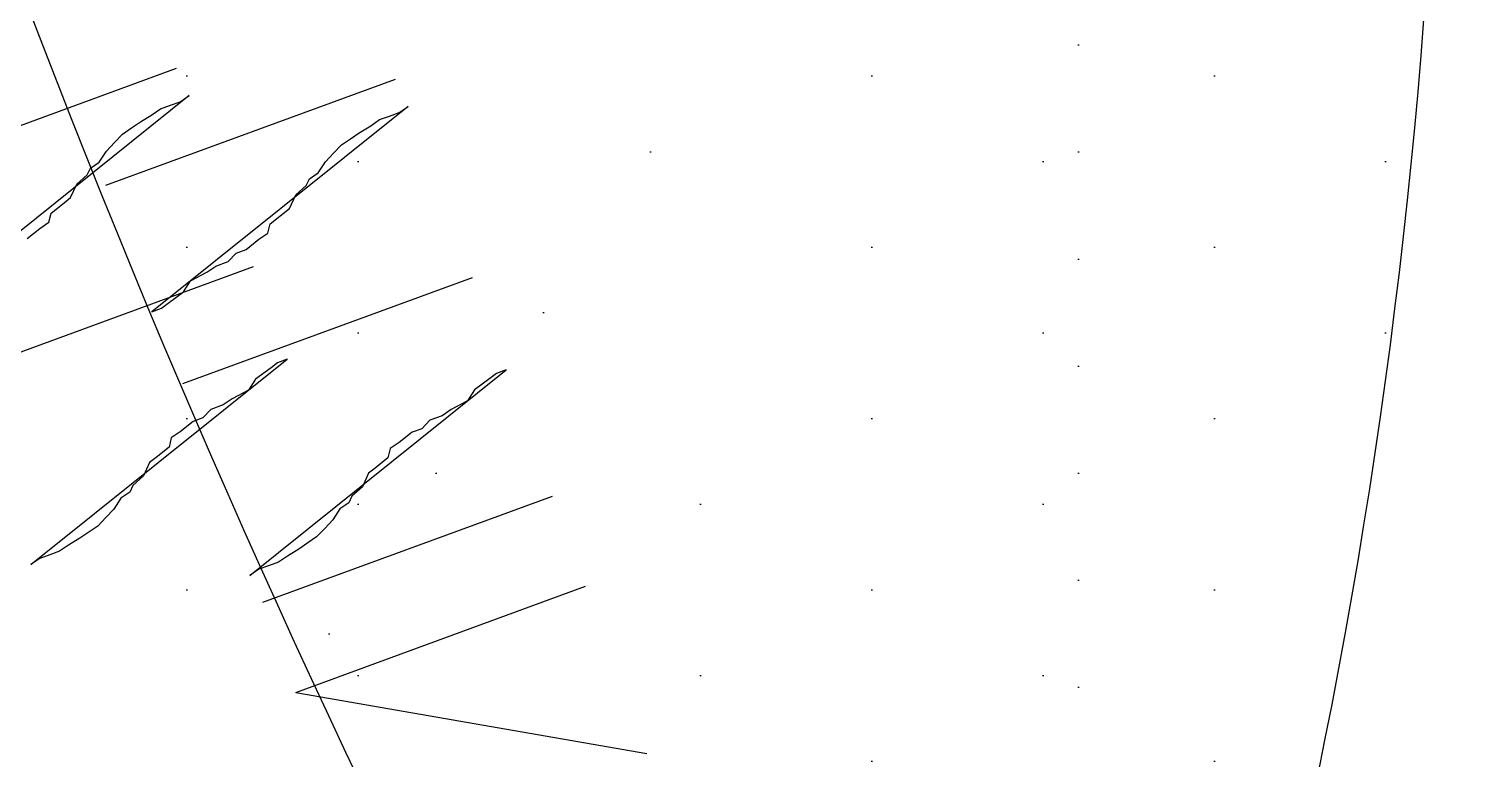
# Model space of a CAD drawing. Extents: x 3694 to 117786, y 20013 to 108631.
# Drawn here: x 25890.2 to 25984.8, y 31733.9 to 31781.5 of the extents above; entities that cross this region are included whole.
import ezdxf

# ---------------------------------------------------------------- set-up
doc = ezdxf.new("R2010")
doc.units = 0
doc.header["$LTSCALE"] = 1000
doc.header["$MEASUREMENT"] = 0
doc.layers.add('家具', color=253, linetype='Continuous')

msp = doc.modelspace()

# ---------------------------------------------------------------- hatches: boundary and pattern name
at = {"layer": '家具'}
h = msp.add_hatch(dxfattribs=at)
h.set_pattern_fill('DOTS', color=8, scale=335.28, angle=-90, style=0)
h.set_pattern_definition([(270, (-1566.307, 12540.708), (-20.955, -10.4775), [0, -20.955])])
edge = h.paths.add_edge_path()
edge.add_spline(control_points=[(25662.777, 31423.875), (25660.953, 31432.931), (25659.17, 31441.962), (25653.734, 31470.369), (25650.301, 31489.66), (25644.358, 31528.062), (25641.902, 31547.102), (25637.306, 31591.673), (25635.43, 31617.278), (25630.671, 31694.982), (25628.646, 31748.087), (25621.734, 31828.789), (25618.792, 31855.841), (25612.716, 31896.461), (25610.413, 31910.007), (25605.131, 31937.078), (25602.127, 31950.665), (25594.767, 31980.141), (25590.333, 31995.866), (25582.625, 32021.996), (25579.416, 32032.546), (25576.24, 32042.985)], knot_values=[0.007594, 0.007594, 0.007594, 0.007594, 1.009332, 1.009332, 3.166904, 3.166904, 5.324476, 5.324476, 8.146714, 8.146714, 13.786985, 13.786985, 16.607121, 16.607121, 18.017189, 18.017189, 19.427256, 19.427256, 21.1184, 21.1184, 22.28816, 22.28816, 22.28816, 22.28816], degree=3, periodic=0)
edge.add_ellipse((27492.811, 32604.789), major_axis=(-1412.244, 1412.244), ratio=1, start_angle=48.557148, end_angle=61.337437, ccw=False)
edge.add_ellipse((27492.811, 32356.958), major_axis=(-1412.244, 1412.244), ratio=1, start_angle=28.662563, end_angle=41.442852, ccw=False)
edge.add_spline(control_points=[(25576.24, 32918.763), (25579.416, 32929.201), (25582.625, 32939.752), (25590.333, 32965.882), (25594.767, 32981.607), (25602.127, 33011.082), (25605.131, 33024.669), (25610.413, 33051.74), (25612.716, 33065.287), (25618.792, 33105.906), (25621.734, 33132.958), (25626.823, 33192.378), (25628.665, 33224.642), (25630.386, 33256.515)], knot_values=[0.007594, 0.007594, 0.007594, 0.007594, 1.177354, 1.177354, 2.868498, 2.868498, 4.278566, 4.278566, 5.688634, 5.688634, 8.508769, 8.508769, 11.917873, 11.917873, 11.917873, 11.917873], degree=3, periodic=0)
edge.add_ellipse((25636.152, 33278.944), major_axis=(16.375, 16.375), ratio=1, start_angle=210.58246, end_angle=224.19648)
edge.add_ellipse((25771.723, 33642.901), major_axis=(-290.107, 290.107), ratio=1, start_angle=115.65651, end_angle=125.45708)
edge.add_ellipse((24991.425, 33119.497), major_axis=(-510.616, 510.616), ratio=1, start_angle=213.721551, end_angle=234.469816, ccw=False)
edge.add_ellipse((21224.429, 32647.692), major_axis=(-3173.046, 3173.046), ratio=1, start_angle=218.357975, end_angle=229.22468, ccw=False)
edge.add_ellipse((24683.472, 31745.345), major_axis=(-756.088, 756.088), ratio=1, start_angle=220.522212, end_angle=246.006973, ccw=False)
edge.add_ellipse((25763.129, 31635.847), major_axis=(-20.775, 20.775), ratio=1, start_angle=-17.31395, end_angle=60.65031)
edge.add_ellipse((26021.409, 31879.249), major_axis=(269.526, 269.526), ratio=1, start_angle=176.25132, end_angle=213.93034)
edge.add_ellipse((26296.874, 31659.291), major_axis=(-269.545, 269.545), ratio=1, start_angle=68.84747, end_angle=70.56357)
edge.add_ellipse((26012.173, 29992.039), major_axis=(1063.437, 1063.437), ratio=1, start_angle=47.255077, end_angle=54.694715)
edge.add_ellipse((25808.486, 31263.72), major_axis=(153.102, 153.102), ratio=1, start_angle=58.23516, end_angle=87.29579)
edge = h.paths.add_edge_path()
edge.add_ellipse((25722.494, 31307.444), major_axis=(-59.621, 59.621), ratio=1, start_angle=82.28214, end_angle=111.86653, ccw=False)
edge.add_ellipse((25771.286, 31335.437), major_axis=(99.196, 99.196), ratio=1, start_angle=154.31922, end_angle=169.30677, ccw=False)
edge.add_ellipse((25896.084, 32846.249), major_axis=(1116.039, 1116.039), ratio=1, start_angle=215.621951, end_angle=236.675883)
edge.add_spline(control_points=[(26215.496, 31300.59), (26215.694, 31298.404), (26216.548, 31288.817), (26217.136, 31278.805), (26217.991, 31269.406)], knot_values=[0, 0, 0, 0, 0.241803, 1.05283, 1.05283, 1.05283, 1.05283], degree=3, periodic=0)
edge.add_ellipse((26255.903, 31272.706), major_axis=(-26.909, 26.909), ratio=1, start_angle=49.72716, end_angle=121.22323)
edge.add_ellipse((25925.72, 35279.249), major_axis=(2868.191, 2868.191), ratio=1, start_angle=221.659547, end_angle=229.540688, ccw=False)
edge = h.paths.add_edge_path()
edge.add_ellipse((25722.494, 33654.304), major_axis=(59.621, 59.621), ratio=1, start_angle=68.13347, end_angle=97.71786, ccw=False)
edge.add_ellipse((25925.72, 29682.499), major_axis=(-2868.191, 2868.191), ratio=1, start_angle=310.455896, end_angle=318.340453, ccw=False)
edge.add_ellipse((26256.079, 33689.006), major_axis=(-26.909, 26.909), ratio=1, start_angle=-31.32365, end_angle=40.01653)
edge.add_spline(control_points=[(26218.167, 33692.312), (26217.831, 33688.615), (26217.556, 33685.18), (26217.31, 33681.917)], knot_values=[0, 0, 0, 0, 0.318986, 0.318986, 0.318986, 0.318986], degree=3, periodic=0)
edge.add_ellipse((25787.822, 30136.051), major_axis=(-2525.632, 2525.632), ratio=1, start_angle=-51.906227, end_angle=-42.875408)
edge = h.paths.add_edge_path()
edge.add_ellipse((25936.381, 33218.451), major_axis=(221.162, 221.162), ratio=1, start_angle=249.06802, end_angle=320.144, ccw=False)
edge.add_ellipse((25845.658, 32959.009), major_axis=(-155.448, 155.448), ratio=1, start_angle=155.11893, end_angle=218.17184, ccw=False)
edge.add_ellipse((26469.11, 32583.909), major_axis=(405.324, 405.324), ratio=1, start_angle=117.886425, end_angle=164.473767)
edge.add_ellipse((25759.097, 32002.767), major_axis=(258.823, 258.823), ratio=1, start_angle=319.49374, end_angle=369.80173, ccw=False)
edge.add_ellipse((26033.543, 31769.302), major_axis=(196.089, 196.089), ratio=1, start_angle=323.30763, end_angle=385.96152, ccw=False)
edge.add_ellipse((25947.612, 31313.071), major_axis=(433.678, 433.678), ratio=1, start_angle=340.121822, end_angle=369.018877, ccw=False)
edge.add_ellipse((10815.442, 32429.689), major_axis=(-11109.226, 11109.226), ratio=1, start_angle=221.285609, end_angle=221.8758327, ccw=False)
edge.add_spline(control_points=[(26493.258, 31411.896), (26486.23, 31411.454), (26479.085, 31411.354), (26471.579, 31411.634)], knot_values=[2.29351, 2.29351, 2.29351, 2.29351, 2.979733, 2.979733, 2.979733, 2.979733], degree=3, periodic=0)
edge.add_spline(control_points=[(26471.579, 31411.634), (26467.36, 31411.792), (26456.005, 31412.52), (26440.029, 31414.579), (26443.69, 31428.325), (26439.951, 31432.101), (26437.174, 31433.679)], knot_values=[2.979733, 2.979733, 2.979733, 2.979733, 3.365456, 3.990522, 4.278466, 4.605763, 4.605763, 4.605763, 4.605763], degree=3, periodic=0)
edge.add_spline(control_points=[(26437.174, 31433.679), (26434.388, 31435.261), (26430.808, 31436.41), (26427.229, 31437.558)], knot_values=[4.605763, 4.605763, 4.605763, 4.605763, 4.934211, 4.934211, 4.934211, 4.934211], degree=3, periodic=0)
edge.add_ellipse((26012.173, 29992.039), major_axis=(-1063.437, 1063.437), ratio=1, start_angle=-61.020506, end_angle=-52.795633)
edge.add_ellipse((26083.494, 31751.848), major_axis=(-212.583, 212.583), ratio=1, start_angle=161.18693, end_angle=194.36645)
edge.add_ellipse((26083.397, 31433.228), major_axis=(217.18, 217.18), ratio=1, start_angle=347.58973, end_angle=388.97478)
edge.add_ellipse((25731.362, 31559.842), major_axis=(331.087, 331.087), ratio=1, start_angle=336.10373, end_angle=362.15361)
edge.add_ellipse((26298.481, 31544.487), major_axis=(-308.614, 308.614), ratio=1, start_angle=-10.26045, end_angle=-2.05338)
edge.add_spline(control_points=[(26001.123, 31863.961), (25992.171, 31856.912), (25969.728, 31839.24), (25979.505, 31902.483), (25956.491, 31937.537), (25929.265, 31997.138), (25961.862, 32062.768), (25942.62, 32144.534), (25926.684, 32231.365), (25867.001, 32267.501), (25858.378, 32323.045), (25825.52, 32311.225), (25824.034, 32328.39), (25823.354, 32337.327)], knot_values=[28.726228, 28.726228, 28.726228, 28.726228, 29.65137, 31.045535, 32.970907, 34.80046, 37.537981, 40.132447, 43.737998, 46.299248, 47.538816, 48.20545, 48.984057, 48.984057, 48.984057, 48.984057], degree=3, periodic=0)
edge.add_ellipse((32110.242, 32499.066), major_axis=(-4446.972, 4446.972), ratio=1, start_angle=42.8462664, end_angle=46.4736959, ccw=False)
edge.add_spline(control_points=[(25825.716, 32735.411), (25827.118, 32749.297), (25830.295, 32773.805), (25873.863, 32804.819), (25894.591, 32873.398), (25930.041, 32937.043), (25918.779, 33008.53), (25955.538, 33031.184), (25987.898, 33118.038), (25988.469, 33096.799)], knot_values=[0, 0, 0, 0, 1.426784, 2.507846, 5.446644, 8.794162, 10.36551, 12.195062, 14.476347, 14.476347, 14.476347, 14.476347], degree=3, periodic=0)
edge.add_ellipse((25595.369, 33351.181), major_axis=(-331.087, 331.087), ratio=1, start_angle=192.09233, end_angle=216.81003)
edge.add_ellipse((25910.204, 33553.267), major_axis=(217.18, 217.18), ratio=1, start_angle=253.93898, end_angle=295.32403)
edge.add_ellipse((25981.505, 33242.728), major_axis=(-212.583, 212.583), ratio=1, start_angle=268.54731, end_angle=274.8553)
edge.add_ellipse((26015.71, 34854.622), major_axis=(-983.775, 983.775), ratio=1, start_angle=141.588156, end_angle=151.911973)
edge.add_spline(control_points=[(26420.433, 33523.522), (26425.943, 33525.33), (26431.453, 33527.138), (26434.042, 33530.521)], knot_values=[4.42753, 4.42753, 4.42753, 4.42753, 4.934211, 4.934211, 4.934211, 4.934211], degree=3, periodic=0)
edge.add_ellipse((25941.613, 33650.242), major_axis=(-358.343, 358.343), ratio=1, start_angle=172.18363, end_angle=211.33518, ccw=False)
h = msp.add_hatch(dxfattribs=at)
h.set_pattern_fill('DOTS', color=8, scale=178.816, angle=-90, style=0)
h.set_pattern_definition([(90, (9862.895, 42244.804), (-11.176, 5.588), [0, -11.176])])
edge = h.paths.add_edge_path(flags=17)
edge.add_ellipse((25770.758, 31940.747), major_axis=(23.26, 23.26), ratio=1, start_angle=292.77437, end_angle=342.57063, ccw=False)
edge.add_ellipse((25877.721, 31891.933), major_axis=(-59.905, 59.905), ratio=1, start_angle=-24.16555, end_angle=19.57519, ccw=False)
edge.add_ellipse((25835.654, 31926.067), major_axis=(32.95, 32.95), ratio=1, start_angle=30.15886, end_angle=95.07845)
edge = h.paths.add_edge_path(flags=17)
edge.add_ellipse((26526.175, 32025.563), major_axis=(481.375, 481.375), ratio=1, start_angle=138.853074, end_angle=139.587726)
edge.add_ellipse((25901.269, 31959.734), major_axis=(38.8, 38.8), ratio=1, start_angle=51.53939, end_angle=123.03374, ccw=False)
edge.add_ellipse((25893.156, 32035.561), major_axis=(15.128, 15.128), ratio=1, start_angle=92.9898, end_angle=229.99778, ccw=False)
edge.add_ellipse((25937.708, 31982.137), major_axis=(-64.198, 64.198), ratio=1, start_angle=-3.25647, end_angle=46.46506)
edge = h.paths.add_edge_path()
edge.add_ellipse((26109.749, 31957.636), major_axis=(-242.037, 242.037), ratio=1, start_angle=51.85022, end_angle=101.46058)
edge.add_spline(control_points=[(25920.629, 31672.333), (25928.571, 31665.752), (25938.677, 31657.376), (25947.264, 31663.005), (25948.987, 31664.594)], knot_values=[0, 0, 0, 0, 1.422385, 1.810205, 1.810205, 1.810205, 1.810205], degree=3, periodic=0)
edge.add_ellipse((26526.175, 32025.563), major_axis=(481.375, 481.375), ratio=1, start_angle=162.428635, end_angle=167.021492, ccw=False)
edge.add_ellipse((26083.138, 31971.614), major_axis=(216.102, 216.102), ratio=1, start_angle=142.0668, end_angle=193.16545, ccw=False)
edge.add_ellipse((26237.106, 32036.468), major_axis=(-331.349, 331.349), ratio=1, start_angle=14.74345, end_angle=57.62897, ccw=False)
edge.add_ellipse((26826.756, 32177.301), major_axis=(706.377, 706.377), ratio=1, start_angle=126.922376, end_angle=129.52687, ccw=False)
edge.add_spline(control_points=[(25837.699, 32317.671), (25833.979, 32317.836), (25822.702, 32315.676), (25819.811, 32303.983), (25817.86, 32296.089)], knot_values=[0, 0, 0, 0, 0.581976, 1.791185, 1.791185, 1.791185, 1.791185], degree=3, periodic=0)
edge.add_ellipse((26267.7, 32046.536), major_axis=(-363.754, 363.754), ratio=1, start_angle=15.98022, end_angle=59.60644)
edge = h.paths.add_edge_path()
edge.add_spline(control_points=[(25861.653, 32298.016), (25857.774, 32305.021), (25852.381, 32314.759), (25840.884, 32317.529), (25837.699, 32317.671)], knot_values=[1.791185, 1.791185, 1.791185, 1.791185, 3.069002, 3.567392, 3.567392, 3.567392, 3.567392], degree=3, periodic=0)
edge.add_ellipse((26826.756, 32177.301), major_axis=(-706.377, 706.377), ratio=1, start_angle=36.922376, end_angle=39.52687)
edge.add_ellipse((25526.807, 32018.323), major_axis=(-281.069, 281.069), ratio=1, start_angle=221.0682, end_angle=264.76642, ccw=False)
edge.add_ellipse((25520.806, 31853.573), major_axis=(-300.796, 300.796), ratio=1, start_angle=205.55674, end_angle=243.85776, ccw=False)
edge.add_ellipse((26526.175, 32025.563), major_axis=(481.375, 481.375), ratio=1, start_angle=162.428635, end_angle=167.021492)
edge.add_spline(control_points=[(25948.987, 31664.594), (25951.602, 31667.007), (25958.73, 31677.025), (25961.856, 31686.854), (25963.954, 31693.448)], knot_values=[1.810205, 1.810205, 1.810205, 1.810205, 2.398758, 3.598447, 3.598447, 3.598447, 3.598447], degree=3, periodic=0)
edge.add_ellipse((25593.651, 31811.451), major_axis=(-274.817, 274.817), ratio=1, start_angle=207.32467, end_angle=252.14849)
edge.add_ellipse((25649.199, 32080.136), major_axis=(-215.184, 215.184), ratio=1, start_angle=207.53249, end_angle=270.7223)
h = msp.add_hatch(dxfattribs=at)
h.set_pattern_fill('DOTS', color=8, scale=111.76, angle=-90, style=0)
h.set_pattern_definition([(270, (49190.761, 122354.9964), (-6.985, -3.4925), [0, -6.985])])
edge = h.paths.add_edge_path()
edge.add_ellipse((25968.45, 31314.913), major_axis=(290.107, 290.107), ratio=1, start_angle=406.03446, end_angle=414.81352, ccw=False)
edge.add_ellipse((26092.251, 31768.25), major_axis=(-97.662, 97.662), ratio=1, start_angle=18.01981, end_angle=63.19686, ccw=False)
edge.add_ellipse((26298.481, 31544.487), major_axis=(308.614, 308.614), ratio=1, start_angle=93.98464, end_angle=111.40515)

# ---------------------------------------------------------------- linework, layer by layer
at = {"layer": '家具', "color": 8, "linetype": 'Continuous'}
for p, q in [((25899.777, 31778.959, 0), (25880.874, 31772.033, 0)), ((25899.777, 31778.959, 0), (25880.874, 31772.033, 0)), ((25899.777, 31778.959, 0), (25880.874, 31772.033, 0)), ((25899.777, 31778.959, 0), (25880.874, 31772.033, 0)), ((25914.066, 31778.255, 0), (25895.163, 31771.329, 0)), ((25914.066, 31778.255, 0), (25895.163, 31771.329, 0)), ((25914.066, 31778.255, 0), (25895.163, 31771.329, 0)), ((25914.066, 31778.255, 0), (25895.163, 31771.329, 0)), ((25900.622, 31777.2, 0), (25883.892, 31763.797, 0)), ((25900.622, 31777.2, 0), (25883.892, 31763.797, 0)), ((25900.622, 31777.2, 0), (25883.892, 31763.797, 0)), ((25900.622, 31777.2, 0), (25883.892, 31763.797, 0)), ((25900.039, 31776.805, 0), (25900.622, 31777.2, 0)), ((25900.039, 31776.805, 0), (25900.622, 31777.2, 0)), ((25900.039, 31776.805, 0), (25900.622, 31777.2, 0)), ((25900.039, 31776.805, 0), (25900.622, 31777.2, 0)), ((25898.174, 31775.939, 0), (25898.756, 31776.335, 0)), ((25898.174, 31775.939, 0), (25898.756, 31776.335, 0)), ((25898.174, 31775.939, 0), (25898.756, 31776.335, 0)), ((25898.174, 31775.939, 0), (25898.756, 31776.335, 0)), ((25914.911, 31776.496, 0), (25898.181, 31763.093, 0)), ((25914.911, 31776.496, 0), (25898.181, 31763.093, 0)), ((25914.911, 31776.496, 0), (25898.181, 31763.093, 0)), ((25914.911, 31776.496, 0), (25898.181, 31763.093, 0)), ((25898.756, 31776.335, 0), (25899.398, 31776.57, 0)), ((25898.756, 31776.335, 0), (25899.398, 31776.57, 0)), ((25898.756, 31776.335, 0), (25899.398, 31776.57, 0)), ((25898.756, 31776.335, 0), (25899.398, 31776.57, 0)), ((25899.398, 31776.57, 0), (25900.039, 31776.805, 0)), ((25899.398, 31776.57, 0), (25900.039, 31776.805, 0)), ((25899.398, 31776.57, 0), (25900.039, 31776.805, 0)), ((25899.398, 31776.57, 0), (25900.039, 31776.805, 0)), ((25914.328, 31776.101, 0), (25914.911, 31776.496, 0)), ((25914.328, 31776.101, 0), (25914.911, 31776.496, 0)), ((25914.328, 31776.101, 0), (25914.911, 31776.496, 0)), ((25914.328, 31776.101, 0), (25914.911, 31776.496, 0)), ((25896.849, 31775.09, 0), (25897.432, 31775.486, 0)), ((25896.849, 31775.09, 0), (25897.432, 31775.486, 0)), ((25896.849, 31775.09, 0), (25897.432, 31775.486, 0)), ((25896.849, 31775.09, 0), (25897.432, 31775.486, 0)), ((25897.432, 31775.486, 0), (25898.174, 31775.939, 0)), ((25897.432, 31775.486, 0), (25898.174, 31775.939, 0)), ((25897.432, 31775.486, 0), (25898.174, 31775.939, 0)), ((25897.432, 31775.486, 0), (25898.174, 31775.939, 0)), ((25911.72, 31774.782, 0), (25912.463, 31775.236, 0)), ((25911.72, 31774.782, 0), (25912.463, 31775.236, 0)), ((25911.72, 31774.782, 0), (25912.463, 31775.236, 0)), ((25911.72, 31774.782, 0), (25912.463, 31775.236, 0)), ((25912.463, 31775.236, 0), (25913.045, 31775.631, 0)), ((25912.463, 31775.236, 0), (25913.045, 31775.631, 0)), ((25912.463, 31775.236, 0), (25913.045, 31775.631, 0)), ((25912.463, 31775.236, 0), (25913.045, 31775.631, 0)), ((25913.045, 31775.631, 0), (25913.687, 31775.866, 0)), ((25913.045, 31775.631, 0), (25913.687, 31775.866, 0)), ((25913.045, 31775.631, 0), (25913.687, 31775.866, 0)), ((25913.045, 31775.631, 0), (25913.687, 31775.866, 0)), ((25913.687, 31775.866, 0), (25914.328, 31776.101, 0)), ((25913.687, 31775.866, 0), (25914.328, 31776.101, 0)), ((25913.687, 31775.866, 0), (25914.328, 31776.101, 0)), ((25913.687, 31775.866, 0), (25914.328, 31776.101, 0)), ((25895.742, 31774.139, 0), (25896.266, 31774.695, 0)), ((25895.742, 31774.139, 0), (25896.266, 31774.695, 0)), ((25895.742, 31774.139, 0), (25896.266, 31774.695, 0)), ((25895.742, 31774.139, 0), (25896.266, 31774.695, 0)), ((25896.266, 31774.695, 0), (25896.849, 31775.09, 0)), ((25896.266, 31774.695, 0), (25896.849, 31775.09, 0)), ((25896.266, 31774.695, 0), (25896.849, 31775.09, 0)), ((25896.266, 31774.695, 0), (25896.849, 31775.09, 0)), ((25910.555, 31773.991, 0), (25911.138, 31774.387, 0)), ((25910.555, 31773.991, 0), (25911.138, 31774.387, 0)), ((25910.555, 31773.991, 0), (25911.138, 31774.387, 0)), ((25910.555, 31773.991, 0), (25911.138, 31774.387, 0)), ((25911.138, 31774.387, 0), (25911.72, 31774.782, 0)), ((25911.138, 31774.387, 0), (25911.72, 31774.782, 0)), ((25911.138, 31774.387, 0), (25911.72, 31774.782, 0)), ((25911.138, 31774.387, 0), (25911.72, 31774.782, 0)), ((25894.753, 31772.868, 0), (25895.218, 31773.584, 0)), ((25894.753, 31772.868, 0), (25895.218, 31773.584, 0)), ((25894.753, 31772.868, 0), (25895.218, 31773.584, 0)), ((25894.753, 31772.868, 0), (25895.218, 31773.584, 0)), ((25895.218, 31773.584, 0), (25895.742, 31774.139, 0)), ((25895.218, 31773.584, 0), (25895.742, 31774.139, 0)), ((25895.218, 31773.584, 0), (25895.742, 31774.139, 0)), ((25895.218, 31773.584, 0), (25895.742, 31774.139, 0)), ((25909.507, 31772.88, 0), (25910.031, 31773.436, 0)), ((25909.507, 31772.88, 0), (25910.031, 31773.436, 0)), ((25909.507, 31772.88, 0), (25910.031, 31773.436, 0)), ((25909.507, 31772.88, 0), (25910.031, 31773.436, 0)), ((25910.031, 31773.436, 0), (25910.555, 31773.991, 0)), ((25910.031, 31773.436, 0), (25910.555, 31773.991, 0)), ((25910.031, 31773.436, 0), (25910.555, 31773.991, 0)), ((25910.031, 31773.436, 0), (25910.555, 31773.991, 0)), ((25893.967, 31772.034, 0), (25894.171, 31772.472, 0)), ((25893.967, 31772.034, 0), (25894.171, 31772.472, 0)), ((25893.967, 31772.034, 0), (25894.171, 31772.472, 0)), ((25893.967, 31772.034, 0), (25894.171, 31772.472, 0)), ((25894.171, 31772.472, 0), (25894.753, 31772.868, 0)), ((25894.171, 31772.472, 0), (25894.753, 31772.868, 0)), ((25894.171, 31772.472, 0), (25894.753, 31772.868, 0)), ((25894.171, 31772.472, 0), (25894.753, 31772.868, 0)), ((25909.042, 31772.164, 0), (25909.507, 31772.88, 0)), ((25909.042, 31772.164, 0), (25909.507, 31772.88, 0)), ((25909.042, 31772.164, 0), (25909.507, 31772.88, 0)), ((25909.042, 31772.164, 0), (25909.507, 31772.88, 0)), ((25892.877, 31770.543, 0), (25893.283, 31771.42, 0)), ((25892.877, 31770.543, 0), (25893.283, 31771.42, 0)), ((25892.877, 31770.543, 0), (25893.283, 31771.42, 0)), ((25892.877, 31770.543, 0), (25893.283, 31771.42, 0)), ((25893.283, 31771.42, 0), (25893.967, 31772.034, 0)), ((25893.283, 31771.42, 0), (25893.967, 31772.034, 0)), ((25893.283, 31771.42, 0), (25893.967, 31772.034, 0)), ((25893.283, 31771.42, 0), (25893.967, 31772.034, 0)), ((25908.256, 31771.33, 0), (25908.46, 31771.769, 0)), ((25908.256, 31771.33, 0), (25908.46, 31771.769, 0)), ((25908.256, 31771.33, 0), (25908.46, 31771.769, 0)), ((25908.256, 31771.33, 0), (25908.46, 31771.769, 0)), ((25908.46, 31771.769, 0), (25909.042, 31772.164, 0)), ((25908.46, 31771.769, 0), (25909.042, 31772.164, 0)), ((25908.46, 31771.769, 0), (25909.042, 31772.164, 0)), ((25908.46, 31771.769, 0), (25909.042, 31772.164, 0)), ((25892.455, 31770.207, 0), (25892.877, 31770.543, 0)), ((25892.455, 31770.207, 0), (25892.877, 31770.543, 0)), ((25892.455, 31770.207, 0), (25892.877, 31770.543, 0)), ((25892.455, 31770.207, 0), (25892.877, 31770.543, 0)), ((25907.166, 31769.84, 0), (25907.572, 31770.716, 0)), ((25907.166, 31769.84, 0), (25907.572, 31770.716, 0)), ((25907.166, 31769.84, 0), (25907.572, 31770.716, 0)), ((25907.166, 31769.84, 0), (25907.572, 31770.716, 0)), ((25907.572, 31770.716, 0), (25908.256, 31771.33, 0)), ((25907.572, 31770.716, 0), (25908.256, 31771.33, 0)), ((25907.572, 31770.716, 0), (25908.256, 31771.33, 0)), ((25907.572, 31770.716, 0), (25908.256, 31771.33, 0)), ((25891.466, 31768.935, 0), (25891.61, 31769.534, 0)), ((25891.466, 31768.935, 0), (25891.61, 31769.534, 0)), ((25891.466, 31768.935, 0), (25891.61, 31769.534, 0)), ((25891.466, 31768.935, 0), (25891.61, 31769.534, 0)), ((25891.61, 31769.534, 0), (25892.455, 31770.207, 0)), ((25891.61, 31769.534, 0), (25892.455, 31770.207, 0)), ((25891.61, 31769.534, 0), (25892.455, 31770.207, 0)), ((25891.61, 31769.534, 0), (25892.455, 31770.207, 0)), ((25905.899, 31768.83, 0), (25906.743, 31769.503, 0)), ((25905.899, 31768.83, 0), (25906.743, 31769.503, 0)), ((25905.899, 31768.83, 0), (25906.743, 31769.503, 0)), ((25905.899, 31768.83, 0), (25906.743, 31769.503, 0)), ((25906.743, 31769.503, 0), (25907.166, 31769.84, 0)), ((25906.743, 31769.503, 0), (25907.166, 31769.84, 0)), ((25906.743, 31769.503, 0), (25907.166, 31769.84, 0)), ((25906.743, 31769.503, 0), (25907.166, 31769.84, 0)), ((25890.038, 31767.867, 0), (25890.883, 31768.54, 0)), ((25890.038, 31767.867, 0), (25890.883, 31768.54, 0)), ((25890.038, 31767.867, 0), (25890.883, 31768.54, 0)), ((25890.038, 31767.867, 0), (25890.883, 31768.54, 0)), ((25890.883, 31768.54, 0), (25891.466, 31768.935, 0)), ((25890.883, 31768.54, 0), (25891.466, 31768.935, 0)), ((25890.883, 31768.54, 0), (25891.466, 31768.935, 0)), ((25890.883, 31768.54, 0), (25891.466, 31768.935, 0)), ((25905.754, 31768.231, 0), (25905.899, 31768.83, 0)), ((25905.754, 31768.231, 0), (25905.899, 31768.83, 0)), ((25905.754, 31768.231, 0), (25905.899, 31768.83, 0)), ((25905.754, 31768.231, 0), (25905.899, 31768.83, 0)), ((25904.327, 31767.163, 0), (25905.172, 31767.836, 0)), ((25904.327, 31767.163, 0), (25905.172, 31767.836, 0)), ((25904.327, 31767.163, 0), (25905.172, 31767.836, 0)), ((25904.327, 31767.163, 0), (25905.172, 31767.836, 0)), ((25905.172, 31767.836, 0), (25905.754, 31768.231, 0)), ((25905.172, 31767.836, 0), (25905.754, 31768.231, 0)), ((25905.172, 31767.836, 0), (25905.754, 31768.231, 0)), ((25905.172, 31767.836, 0), (25905.754, 31768.231, 0)), ((25903.162, 31766.373, 0), (25903.686, 31766.928, 0)), ((25903.162, 31766.373, 0), (25903.686, 31766.928, 0)), ((25903.162, 31766.373, 0), (25903.686, 31766.928, 0)), ((25903.162, 31766.373, 0), (25903.686, 31766.928, 0)), ((25903.686, 31766.928, 0), (25904.327, 31767.163, 0)), ((25903.686, 31766.928, 0), (25904.327, 31767.163, 0)), ((25903.686, 31766.928, 0), (25904.327, 31767.163, 0)), ((25903.686, 31766.928, 0), (25904.327, 31767.163, 0)), ((25885.909, 31759.119, 0), (25904.812, 31766.044, 0)), ((25885.909, 31759.119, 0), (25904.812, 31766.044, 0)), ((25885.909, 31759.119, 0), (25904.812, 31766.044, 0)), ((25885.909, 31759.119, 0), (25904.812, 31766.044, 0)), ((25901.777, 31765.684, 0), (25902.36, 31766.079, 0)), ((25901.777, 31765.684, 0), (25902.36, 31766.079, 0)), ((25901.777, 31765.684, 0), (25902.36, 31766.079, 0)), ((25901.777, 31765.684, 0), (25902.36, 31766.079, 0)), ((25902.36, 31766.079, 0), (25903.162, 31766.373, 0)), ((25902.36, 31766.079, 0), (25903.162, 31766.373, 0)), ((25902.36, 31766.079, 0), (25903.162, 31766.373, 0)), ((25902.36, 31766.079, 0), (25903.162, 31766.373, 0)), ((25900.197, 31758.415, 0), (25919.101, 31765.341, 0)), ((25900.197, 31758.415, 0), (25919.101, 31765.341, 0)), ((25900.197, 31758.415, 0), (25919.101, 31765.341, 0)), ((25900.197, 31758.415, 0), (25919.101, 31765.341, 0)), ((25900.249, 31764.397, 0), (25900.714, 31765.113, 0)), ((25900.249, 31764.397, 0), (25900.714, 31765.113, 0)), ((25900.249, 31764.397, 0), (25900.714, 31765.113, 0)), ((25900.249, 31764.397, 0), (25900.714, 31765.113, 0)), ((25900.714, 31765.113, 0), (25901.777, 31765.684, 0)), ((25900.714, 31765.113, 0), (25901.777, 31765.684, 0)), ((25900.714, 31765.113, 0), (25901.777, 31765.684, 0)), ((25900.714, 31765.113, 0), (25901.777, 31765.684, 0)), ((25899.244, 31763.665, 0), (25900.249, 31764.397, 0)), ((25899.244, 31763.665, 0), (25900.249, 31764.397, 0)), ((25899.244, 31763.665, 0), (25900.249, 31764.397, 0)), ((25899.244, 31763.665, 0), (25900.249, 31764.397, 0)), ((25898.181, 31763.093, 0), (25898.822, 31763.328, 0)), ((25898.181, 31763.093, 0), (25898.822, 31763.328, 0)), ((25898.181, 31763.093, 0), (25898.822, 31763.328, 0)), ((25898.181, 31763.093, 0), (25898.822, 31763.328, 0)), ((25898.822, 31763.328, 0), (25899.244, 31763.665, 0)), ((25898.822, 31763.328, 0), (25899.244, 31763.665, 0)), ((25898.822, 31763.328, 0), (25899.244, 31763.665, 0)), ((25898.822, 31763.328, 0), (25899.244, 31763.665, 0)), ((25890.292, 31746.606, 0), (25907.023, 31760.009, 0)), ((25890.292, 31746.606, 0), (25907.023, 31760.009, 0)), ((25890.292, 31746.606, 0), (25907.023, 31760.009, 0)), ((25890.292, 31746.606, 0), (25907.023, 31760.009, 0)), ((25904.581, 31745.902, 0), (25921.312, 31759.305, 0)), ((25904.581, 31745.902, 0), (25921.312, 31759.305, 0)), ((25904.581, 31745.902, 0), (25921.312, 31759.305, 0)), ((25904.581, 31745.902, 0), (25921.312, 31759.305, 0)), ((25905.959, 31759.438, 0), (25904.954, 31758.706, 0)), ((25905.959, 31759.438, 0), (25904.954, 31758.706, 0)), ((25905.959, 31759.438, 0), (25904.954, 31758.706, 0)), ((25905.959, 31759.438, 0), (25904.954, 31758.706, 0)), ((25906.382, 31759.774, 0), (25905.959, 31759.438, 0)), ((25906.382, 31759.774, 0), (25905.959, 31759.438, 0)), ((25906.382, 31759.774, 0), (25905.959, 31759.438, 0)), ((25906.382, 31759.774, 0), (25905.959, 31759.438, 0)), ((25907.023, 31760.009, 0), (25906.382, 31759.774, 0)), ((25907.023, 31760.009, 0), (25906.382, 31759.774, 0)), ((25907.023, 31760.009, 0), (25906.382, 31759.774, 0)), ((25907.023, 31760.009, 0), (25906.382, 31759.774, 0)), ((25921.312, 31759.305, 0), (25920.67, 31759.07, 0)), ((25921.312, 31759.305, 0), (25920.67, 31759.07, 0)), ((25921.312, 31759.305, 0), (25920.67, 31759.07, 0)), ((25921.312, 31759.305, 0), (25920.67, 31759.07, 0)), ((25904.954, 31758.706, 0), (25904.489, 31757.99, 0)), ((25904.954, 31758.706, 0), (25904.489, 31757.99, 0)), ((25904.954, 31758.706, 0), (25904.489, 31757.99, 0)), ((25904.954, 31758.706, 0), (25904.489, 31757.99, 0)), ((25920.248, 31758.734, 0), (25919.243, 31758.002, 0)), ((25920.248, 31758.734, 0), (25919.243, 31758.002, 0)), ((25920.248, 31758.734, 0), (25919.243, 31758.002, 0)), ((25920.248, 31758.734, 0), (25919.243, 31758.002, 0)), ((25920.67, 31759.07, 0), (25920.248, 31758.734, 0)), ((25920.67, 31759.07, 0), (25920.248, 31758.734, 0)), ((25920.67, 31759.07, 0), (25920.248, 31758.734, 0)), ((25920.67, 31759.07, 0), (25920.248, 31758.734, 0)), ((25903.426, 31757.418, 0), (25902.843, 31757.023, 0)), ((25903.426, 31757.418, 0), (25902.843, 31757.023, 0)), ((25903.426, 31757.418, 0), (25902.843, 31757.023, 0)), ((25903.426, 31757.418, 0), (25902.843, 31757.023, 0)), ((25904.489, 31757.99, 0), (25903.426, 31757.418, 0)), ((25904.489, 31757.99, 0), (25903.426, 31757.418, 0)), ((25904.489, 31757.99, 0), (25903.426, 31757.418, 0)), ((25904.489, 31757.99, 0), (25903.426, 31757.418, 0)), ((25918.778, 31757.286, 0), (25917.714, 31756.714, 0)), ((25918.778, 31757.286, 0), (25917.714, 31756.714, 0)), ((25918.778, 31757.286, 0), (25917.714, 31756.714, 0)), ((25918.778, 31757.286, 0), (25917.714, 31756.714, 0)), ((25919.243, 31758.002, 0), (25918.778, 31757.286, 0)), ((25919.243, 31758.002, 0), (25918.778, 31757.286, 0)), ((25919.243, 31758.002, 0), (25918.778, 31757.286, 0)), ((25919.243, 31758.002, 0), (25918.778, 31757.286, 0)), ((25902.041, 31756.729, 0), (25901.517, 31756.174, 0)), ((25902.041, 31756.729, 0), (25901.517, 31756.174, 0)), ((25902.041, 31756.729, 0), (25901.517, 31756.174, 0)), ((25902.041, 31756.729, 0), (25901.517, 31756.174, 0)), ((25902.843, 31757.023, 0), (25902.041, 31756.729, 0)), ((25902.843, 31757.023, 0), (25902.041, 31756.729, 0)), ((25902.843, 31757.023, 0), (25902.041, 31756.729, 0)), ((25902.843, 31757.023, 0), (25902.041, 31756.729, 0)), ((25917.132, 31756.319, 0), (25916.33, 31756.025, 0)), ((25917.132, 31756.319, 0), (25916.33, 31756.025, 0)), ((25917.132, 31756.319, 0), (25916.33, 31756.025, 0)), ((25917.132, 31756.319, 0), (25916.33, 31756.025, 0)), ((25917.714, 31756.714, 0), (25917.132, 31756.319, 0)), ((25917.714, 31756.714, 0), (25917.132, 31756.319, 0)), ((25917.714, 31756.714, 0), (25917.132, 31756.319, 0)), ((25917.714, 31756.714, 0), (25917.132, 31756.319, 0)), ((25900.876, 31755.939, 0), (25900.031, 31755.266, 0)), ((25900.876, 31755.939, 0), (25900.031, 31755.266, 0)), ((25900.876, 31755.939, 0), (25900.031, 31755.266, 0)), ((25900.876, 31755.939, 0), (25900.031, 31755.266, 0)), ((25901.517, 31756.174, 0), (25900.876, 31755.939, 0)), ((25901.517, 31756.174, 0), (25900.876, 31755.939, 0)), ((25901.517, 31756.174, 0), (25900.876, 31755.939, 0)), ((25901.517, 31756.174, 0), (25900.876, 31755.939, 0)), ((25915.806, 31755.47, 0), (25915.164, 31755.235, 0)), ((25915.806, 31755.47, 0), (25915.164, 31755.235, 0)), ((25915.806, 31755.47, 0), (25915.164, 31755.235, 0)), ((25915.806, 31755.47, 0), (25915.164, 31755.235, 0)), ((25916.33, 31756.025, 0), (25915.806, 31755.47, 0)), ((25916.33, 31756.025, 0), (25915.806, 31755.47, 0)), ((25916.33, 31756.025, 0), (25915.806, 31755.47, 0)), ((25916.33, 31756.025, 0), (25915.806, 31755.47, 0)), ((25899.448, 31754.871, 0), (25899.304, 31754.272, 0)), ((25899.448, 31754.871, 0), (25899.304, 31754.272, 0)), ((25899.448, 31754.871, 0), (25899.304, 31754.272, 0)), ((25899.448, 31754.871, 0), (25899.304, 31754.272, 0)), ((25900.031, 31755.266, 0), (25899.448, 31754.871, 0)), ((25900.031, 31755.266, 0), (25899.448, 31754.871, 0)), ((25900.031, 31755.266, 0), (25899.448, 31754.871, 0)), ((25900.031, 31755.266, 0), (25899.448, 31754.871, 0)), ((25914.32, 31754.562, 0), (25913.737, 31754.167, 0)), ((25914.32, 31754.562, 0), (25913.737, 31754.167, 0)), ((25914.32, 31754.562, 0), (25913.737, 31754.167, 0)), ((25914.32, 31754.562, 0), (25913.737, 31754.167, 0)), ((25915.164, 31755.235, 0), (25914.32, 31754.562, 0)), ((25915.164, 31755.235, 0), (25914.32, 31754.562, 0)), ((25915.164, 31755.235, 0), (25914.32, 31754.562, 0)), ((25915.164, 31755.235, 0), (25914.32, 31754.562, 0)), ((25898.46, 31753.599, 0), (25898.038, 31753.263, 0)), ((25898.46, 31753.599, 0), (25898.038, 31753.263, 0)), ((25898.46, 31753.599, 0), (25898.038, 31753.263, 0)), ((25898.46, 31753.599, 0), (25898.038, 31753.263, 0)), ((25899.304, 31754.272, 0), (25898.46, 31753.599, 0)), ((25899.304, 31754.272, 0), (25898.46, 31753.599, 0)), ((25899.304, 31754.272, 0), (25898.46, 31753.599, 0)), ((25899.304, 31754.272, 0), (25898.46, 31753.599, 0)), ((25913.593, 31753.568, 0), (25912.749, 31752.895, 0)), ((25913.593, 31753.568, 0), (25912.749, 31752.895, 0)), ((25913.593, 31753.568, 0), (25912.749, 31752.895, 0)), ((25913.593, 31753.568, 0), (25912.749, 31752.895, 0)), ((25913.737, 31754.167, 0), (25913.593, 31753.568, 0)), ((25913.737, 31754.167, 0), (25913.593, 31753.568, 0)), ((25913.737, 31754.167, 0), (25913.593, 31753.568, 0)), ((25913.737, 31754.167, 0), (25913.593, 31753.568, 0)), ((25898.038, 31753.263, 0), (25897.631, 31752.386, 0)), ((25898.038, 31753.263, 0), (25897.631, 31752.386, 0)), ((25898.038, 31753.263, 0), (25897.631, 31752.386, 0)), ((25898.038, 31753.263, 0), (25897.631, 31752.386, 0)), ((25912.327, 31752.559, 0), (25911.92, 31751.682, 0)), ((25912.327, 31752.559, 0), (25911.92, 31751.682, 0)), ((25912.327, 31752.559, 0), (25911.92, 31751.682, 0)), ((25912.327, 31752.559, 0), (25911.92, 31751.682, 0)), ((25912.749, 31752.895, 0), (25912.327, 31752.559, 0)), ((25912.749, 31752.895, 0), (25912.327, 31752.559, 0)), ((25912.749, 31752.895, 0), (25912.327, 31752.559, 0)), ((25912.749, 31752.895, 0), (25912.327, 31752.559, 0)), ((25896.947, 31751.772, 0), (25896.744, 31751.334, 0)), ((25896.947, 31751.772, 0), (25896.744, 31751.334, 0)), ((25896.947, 31751.772, 0), (25896.744, 31751.334, 0)), ((25896.947, 31751.772, 0), (25896.744, 31751.334, 0)), ((25897.631, 31752.386, 0), (25896.947, 31751.772, 0)), ((25897.631, 31752.386, 0), (25896.947, 31751.772, 0)), ((25897.631, 31752.386, 0), (25896.947, 31751.772, 0)), ((25897.631, 31752.386, 0), (25896.947, 31751.772, 0)), ((25911.92, 31751.682, 0), (25911.236, 31751.068, 0)), ((25911.92, 31751.682, 0), (25911.236, 31751.068, 0)), ((25911.92, 31751.682, 0), (25911.236, 31751.068, 0)), ((25911.92, 31751.682, 0), (25911.236, 31751.068, 0)), ((25896.161, 31750.938, 0), (25895.696, 31750.222, 0)), ((25896.161, 31750.938, 0), (25895.696, 31750.222, 0)), ((25896.161, 31750.938, 0), (25895.696, 31750.222, 0)), ((25896.161, 31750.938, 0), (25895.696, 31750.222, 0)), ((25896.744, 31751.334, 0), (25896.161, 31750.938, 0)), ((25896.744, 31751.334, 0), (25896.161, 31750.938, 0)), ((25896.744, 31751.334, 0), (25896.161, 31750.938, 0)), ((25896.744, 31751.334, 0), (25896.161, 31750.938, 0)), ((25905.426, 31744.143, 0), (25924.329, 31751.069, 0)), ((25905.426, 31744.143, 0), (25924.329, 31751.069, 0)), ((25905.426, 31744.143, 0), (25924.329, 31751.069, 0)), ((25905.426, 31744.143, 0), (25924.329, 31751.069, 0)), ((25911.033, 31750.63, 0), (25910.45, 31750.235, 0)), ((25911.033, 31750.63, 0), (25910.45, 31750.235, 0)), ((25911.033, 31750.63, 0), (25910.45, 31750.235, 0)), ((25911.033, 31750.63, 0), (25910.45, 31750.235, 0)), ((25911.236, 31751.068, 0), (25911.033, 31750.63, 0)), ((25911.236, 31751.068, 0), (25911.033, 31750.63, 0)), ((25911.236, 31751.068, 0), (25911.033, 31750.63, 0)), ((25911.236, 31751.068, 0), (25911.033, 31750.63, 0)), ((25895.172, 31749.667, 0), (25894.649, 31749.111, 0)), ((25895.172, 31749.667, 0), (25894.649, 31749.111, 0)), ((25895.172, 31749.667, 0), (25894.649, 31749.111, 0)), ((25895.172, 31749.667, 0), (25894.649, 31749.111, 0)), ((25895.696, 31750.222, 0), (25895.172, 31749.667, 0)), ((25895.696, 31750.222, 0), (25895.172, 31749.667, 0)), ((25895.696, 31750.222, 0), (25895.172, 31749.667, 0)), ((25895.696, 31750.222, 0), (25895.172, 31749.667, 0)), ((25910.45, 31750.235, 0), (25909.985, 31749.518, 0)), ((25910.45, 31750.235, 0), (25909.985, 31749.518, 0)), ((25910.45, 31750.235, 0), (25909.985, 31749.518, 0)), ((25910.45, 31750.235, 0), (25909.985, 31749.518, 0)), ((25894.066, 31748.716, 0), (25893.483, 31748.32, 0)), ((25894.066, 31748.716, 0), (25893.483, 31748.32, 0)), ((25894.066, 31748.716, 0), (25893.483, 31748.32, 0)), ((25894.066, 31748.716, 0), (25893.483, 31748.32, 0)), ((25894.649, 31749.111, 0), (25894.066, 31748.716, 0)), ((25894.649, 31749.111, 0), (25894.066, 31748.716, 0)), ((25894.649, 31749.111, 0), (25894.066, 31748.716, 0)), ((25894.649, 31749.111, 0), (25894.066, 31748.716, 0)), ((25909.461, 31748.963, 0), (25908.937, 31748.407, 0)), ((25909.461, 31748.963, 0), (25908.937, 31748.407, 0)), ((25909.461, 31748.963, 0), (25908.937, 31748.407, 0)), ((25909.461, 31748.963, 0), (25908.937, 31748.407, 0)), ((25909.985, 31749.518, 0), (25909.461, 31748.963, 0)), ((25909.985, 31749.518, 0), (25909.461, 31748.963, 0)), ((25909.985, 31749.518, 0), (25909.461, 31748.963, 0)), ((25909.985, 31749.518, 0), (25909.461, 31748.963, 0)), ((25892.74, 31747.866, 0), (25892.158, 31747.471, 0)), ((25892.74, 31747.866, 0), (25892.158, 31747.471, 0)), ((25892.74, 31747.866, 0), (25892.158, 31747.471, 0)), ((25892.74, 31747.866, 0), (25892.158, 31747.471, 0)), ((25893.483, 31748.32, 0), (25892.74, 31747.866, 0)), ((25893.483, 31748.32, 0), (25892.74, 31747.866, 0)), ((25893.483, 31748.32, 0), (25892.74, 31747.866, 0)), ((25893.483, 31748.32, 0), (25892.74, 31747.866, 0)), ((25908.355, 31748.012, 0), (25907.772, 31747.616, 0)), ((25908.355, 31748.012, 0), (25907.772, 31747.616, 0)), ((25908.355, 31748.012, 0), (25907.772, 31747.616, 0)), ((25908.355, 31748.012, 0), (25907.772, 31747.616, 0)), ((25908.937, 31748.407, 0), (25908.355, 31748.012, 0)), ((25908.937, 31748.407, 0), (25908.355, 31748.012, 0)), ((25908.937, 31748.407, 0), (25908.355, 31748.012, 0)), ((25908.937, 31748.407, 0), (25908.355, 31748.012, 0)), ((25890.875, 31747.001, 0), (25890.292, 31746.606, 0)), ((25890.875, 31747.001, 0), (25890.292, 31746.606, 0)), ((25890.875, 31747.001, 0), (25890.292, 31746.606, 0)), ((25890.875, 31747.001, 0), (25890.292, 31746.606, 0)), ((25891.516, 31747.236, 0), (25890.875, 31747.001, 0)), ((25891.516, 31747.236, 0), (25890.875, 31747.001, 0)), ((25891.516, 31747.236, 0), (25890.875, 31747.001, 0)), ((25891.516, 31747.236, 0), (25890.875, 31747.001, 0)), ((25892.158, 31747.471, 0), (25891.516, 31747.236, 0)), ((25892.158, 31747.471, 0), (25891.516, 31747.236, 0)), ((25892.158, 31747.471, 0), (25891.516, 31747.236, 0)), ((25892.158, 31747.471, 0), (25891.516, 31747.236, 0)), ((25907.029, 31747.162, 0), (25906.446, 31746.767, 0)), ((25907.029, 31747.162, 0), (25906.446, 31746.767, 0)), ((25907.029, 31747.162, 0), (25906.446, 31746.767, 0)), ((25907.029, 31747.162, 0), (25906.446, 31746.767, 0)), ((25907.772, 31747.616, 0), (25907.029, 31747.162, 0)), ((25907.772, 31747.616, 0), (25907.029, 31747.162, 0)), ((25907.772, 31747.616, 0), (25907.029, 31747.162, 0)), ((25907.772, 31747.616, 0), (25907.029, 31747.162, 0)), ((25905.164, 31746.297, 0), (25904.581, 31745.902, 0)), ((25905.164, 31746.297, 0), (25904.581, 31745.902, 0)), ((25905.164, 31746.297, 0), (25904.581, 31745.902, 0)), ((25905.164, 31746.297, 0), (25904.581, 31745.902, 0)), ((25905.805, 31746.532, 0), (25905.164, 31746.297, 0)), ((25905.805, 31746.532, 0), (25905.164, 31746.297, 0)), ((25905.805, 31746.532, 0), (25905.164, 31746.297, 0)), ((25905.805, 31746.532, 0), (25905.164, 31746.297, 0)), ((25906.446, 31746.767, 0), (25905.805, 31746.532, 0)), ((25906.446, 31746.767, 0), (25905.805, 31746.532, 0)), ((25906.446, 31746.767, 0), (25905.805, 31746.532, 0)), ((25906.446, 31746.767, 0), (25905.805, 31746.532, 0)), ((25907.579, 31738.267, 0), (25926.483, 31745.192, 0)), ((25907.579, 31738.267, 0), (25926.483, 31745.192, 0)), ((25907.579, 31738.267, 0), (25926.483, 31745.192, 0)), ((25907.579, 31738.267, 0), (25926.483, 31745.192, 0)), ((25907.579, 31738.267, 0), (25930.481, 31734.279, 0)), ((25907.579, 31738.267, 0), (25930.481, 31734.279, 0)), ((25907.579, 31738.267, 0), (25930.481, 31734.279, 0)), ((25907.579, 31738.267, 0), (25930.481, 31734.279, 0))]:
    msp.add_line(p, q, dxfattribs=at)
at = {"layer": '家具'}
for centre, radius, start, end in [((25593.651, 31811.451, 0), 388.65, 342.32467, 27.14849), ((26526.175, 32025.563, 0), 680.767, 183.506522, 212.021492), ((26109.749, 31957.636, 0), 342.292, 186.85022, 236.46058)]:
    msp.add_arc(centre, radius, start, end, dxfattribs=at)

doc.saveas('drawing.dxf')
